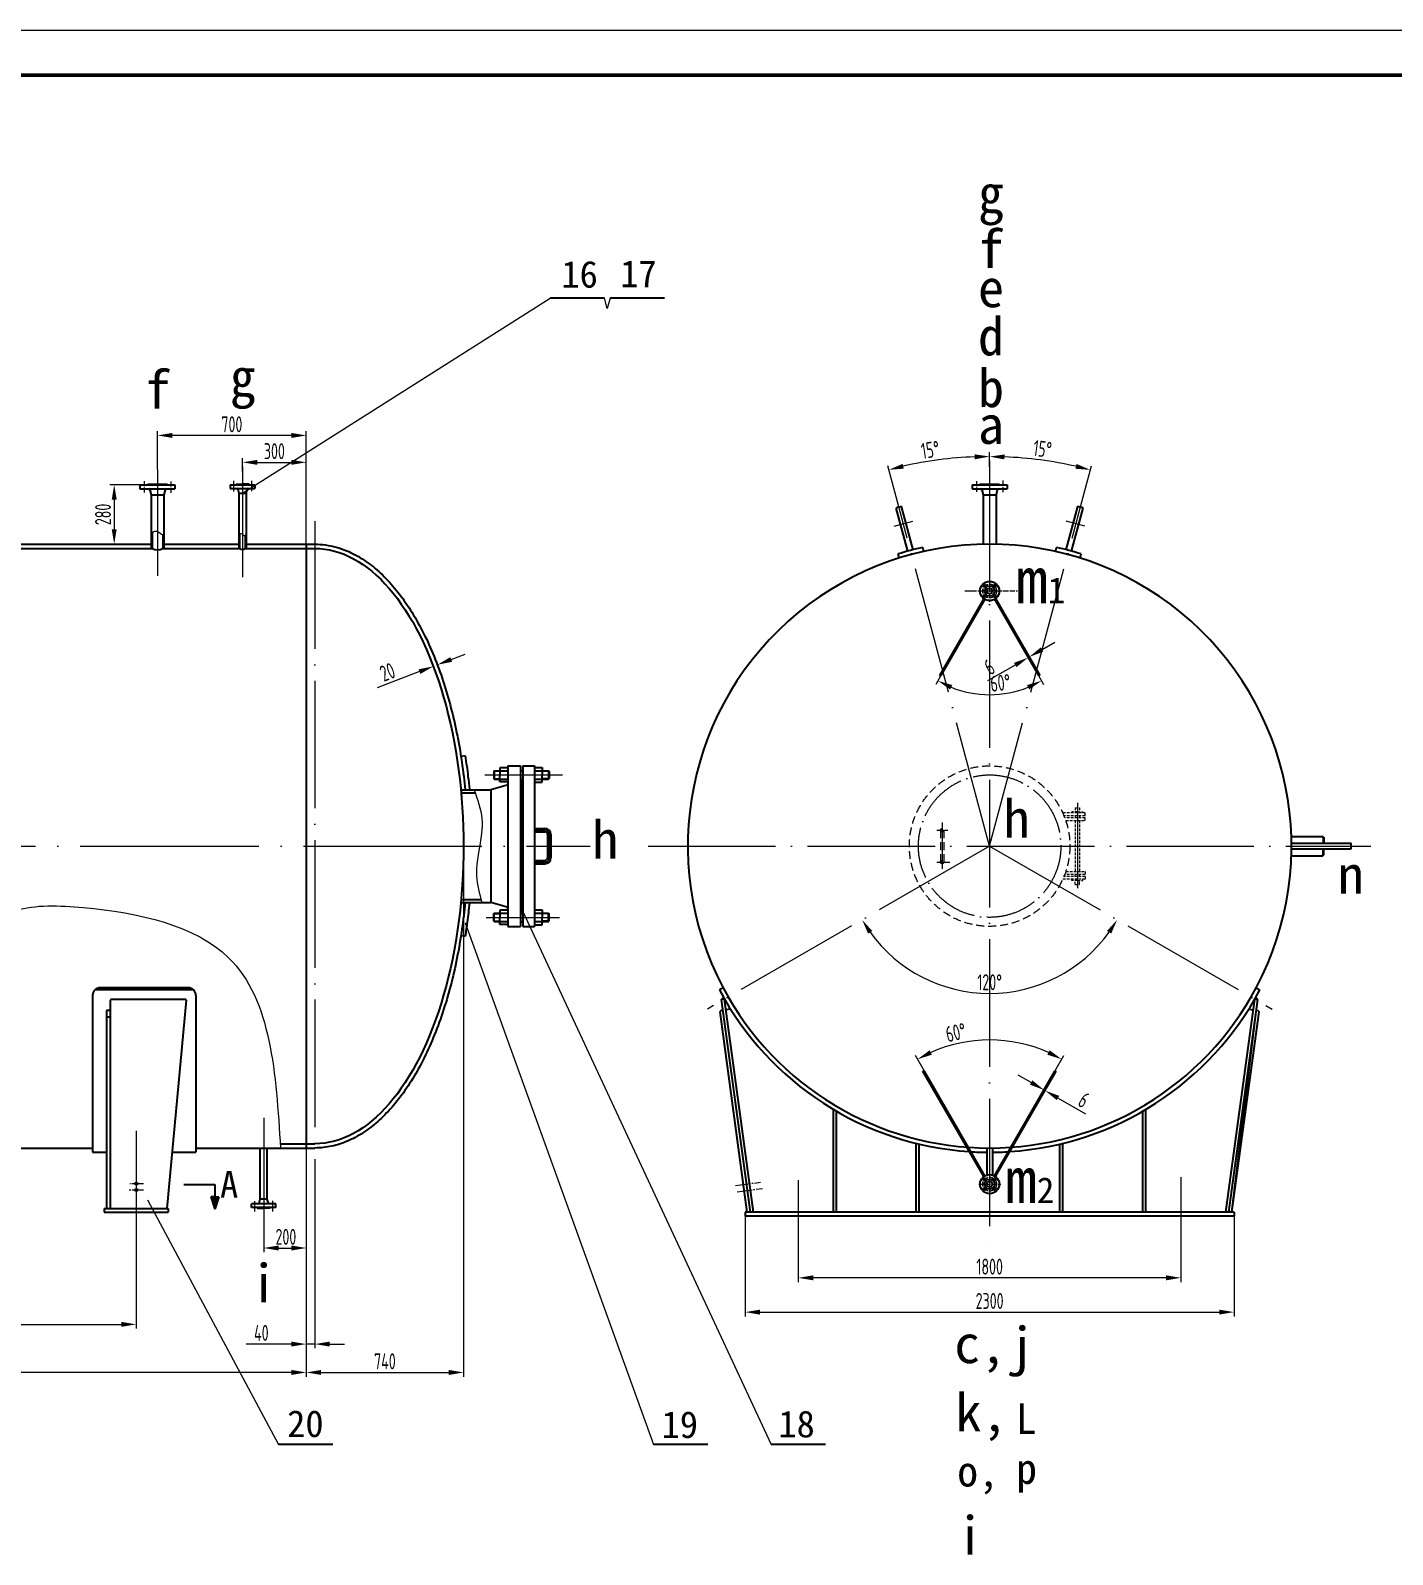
# Model space of a CAD drawing. Header units: inches. Extents: x 5345 to 24396, y -4627 to 8845.
# Drawn here: x 14173 to 20580, y 1677 to 8845 of the extents above; entities that cross this region are included whole.
import ezdxf

# ---------------------------------------------------------------- set-up
doc = ezdxf.new("R2010")
doc.units = ezdxf.units.IN
doc.header["$MEASUREMENT"] = 0
doc.linetypes.add('ACAD_ISO04W100', pattern=[30, 24, -3, 0, -3])
doc.linetypes.add('DASHED2', pattern=[0.375, 0.25, -0.125])
for name, color, linetype, lineweight in [('GSHTK', 7, 'Continuous', 50), ('中心线', 1, 'ACAD_ISO04W100', 13), ('剖面线', 4, 'Continuous', 13), ('图层1', 1, 'ACAD_ISO04W100', 13), ('标注、引线', 3, 'Continuous', 15), ('虚线', 2, 'DASHED2', 13)]:
    doc.layers.add(name, color=color, linetype=linetype, lineweight=lineweight)
doc.styles.get("Standard").update_dxf_attribs({"font": 'isocp.shx', "width": 0.707, "bigfont": 'hztxt.shx'})
doc.styles.add('STYLE1', font='', dxfattribs={"height": 40})
doc.styles.get('STYLE1').set_extended_font_data('SimSun')
doc.dimstyles.get("Standard").update_dxf_attribs({"dimtxt": 75, "dimasz": 70, "dimexe": 20, "dimexo": 0.0625, "dimgap": 15, "dimtad": 1, "dimdec": 4, "dimdsep": 46, "dimtxsty": 'Standard', "dimcen": 0.09, "dimclrd": 1, "dimclre": 1, "dimclrt": 2, "dimadec": 0, "dimazin": 0, "dimtfac": 1, "dimtdec": 4, "dimtofl": 0, "dimtmove": 0, "dimatfit": 3, "dimfxl": 1, "dimtolj": 1, "dimtzin": 0, "dimlwd": 15, "dimlwe": 15, "dimarcsym": 0})

# ---------------------------------------------------------------- blocks, each defined once
blk = doc.blocks.new('*D12')
at = {"color": 1, "lineweight": 15}
for p, q in [((15170.5, 6770.4), (15170.5, 6833.9)), ((15240.5, 6813.9), (15400.5, 6813.9)), ((15470.5, 6408.8), (15470.5, 6833.9))]:
    blk.add_line(p, q, dxfattribs=at)
at = {"color": 1}
for points in [[(15240.5, 6825.6), (15240.5, 6802.2), (15170.5, 6813.9)], [(15400.5, 6825.6), (15400.5, 6802.2), (15470.5, 6813.9)]]:
    blk.add_solid(points, dxfattribs=at)
at = {"layer": 'Defpoints', "color": 0}
for p in [(15470.5, 6813.9), (15170.5, 6770.4), (15470.5, 6408.8)]:
    blk.add_point(p, dxfattribs=at)
at = {"color": 2, "insert": (15320.5, 6866.4), "char_height": 75, "attachment_point": 5}
blk.add_mtext('\\A1;300', dxfattribs=at)
blk = doc.blocks.new('*D13')
at = {"color": 1, "lineweight": 15}
for p, q in [((14770.5, 6779.5), (14770.5, 6960.5)), ((15470.5, 6742.8), (15470.5, 6960.5)), ((15400.5, 6940.5), (14840.5, 6940.5))]:
    blk.add_line(p, q, dxfattribs=at)
at = {"color": 1}
for points in [[(14840.5, 6952.2), (14840.5, 6928.8), (14770.5, 6940.5)], [(15400.5, 6952.2), (15400.5, 6928.8), (15470.5, 6940.5)]]:
    blk.add_solid(points, dxfattribs=at)
at = {"layer": 'Defpoints', "color": 0}
for p in [(14770.5, 6940.5), (14770.5, 6779.5), (15470.5, 6742.7)]:
    blk.add_point(p, dxfattribs=at)
at = {"color": 2, "insert": (15120.5, 6993), "char_height": 75, "attachment_point": 5}
blk.add_mtext('\\A1;700', dxfattribs=at)
blk = doc.blocks.new('*D16')
at = {"color": 1, "lineweight": 15}
for p, q in [((14670.5, 3183.8), (14670.5, 2739.4)), ((8770.5, 3060.1), (8770.5, 2739.4)), ((8840.5, 2759.4), (14600.5, 2759.4))]:
    blk.add_line(p, q, dxfattribs=at)
at = {"color": 1}
for points in [[(8840.5, 2771), (8840.5, 2747.7), (8770.5, 2759.4)], [(14600.5, 2771), (14600.5, 2747.7), (14670.5, 2759.4)]]:
    blk.add_solid(points, dxfattribs=at)
at = {"layer": 'Defpoints', "color": 0}
for p in [(14670.5, 3183.8), (8770.5, 3060.1), (14670.5, 2759.4)]:
    blk.add_point(p, dxfattribs=at)
at = {"color": 2, "insert": (11720.5, 2811.9), "char_height": 75, "attachment_point": 5}
blk.add_mtext('\\A1;5900', dxfattribs=at)
blk = doc.blocks.new('*D22')
at = {"color": 1, "lineweight": 15}
for p, q in [((16152.4, 5886.7), (16217.7, 5911.8)), ((16003, 5829.4), (15804.6, 5753.3)), ((16065.8, 5861.1), (16075.5, 5835.8)), ((16084.5, 5868.2), (16094.2, 5843))]:
    blk.add_line(p, q, dxfattribs=at)
at = {"color": 1}
for points in [[(16148.2, 5897.6), (16156.5, 5875.8), (16087, 5861.7)], [(15998.8, 5840.3), (16007.2, 5818.5), (16068.3, 5854.5)]]:
    blk.add_solid(points, dxfattribs=at)
at = {"layer": 'Defpoints', "color": 0}
for p in [(16065.8, 5861.1), (16068.3, 5854.5), (16084.5, 5868.3)]:
    blk.add_point(p, dxfattribs=at)
at = {"color": 2, "insert": (15852.3, 5827.8), "char_height": 75, "attachment_point": 5, "rotation": 20.99286}
blk.add_mtext('\\A1;20', dxfattribs=at)
blk = doc.blocks.new('*D37')
at = {"color": 1, "lineweight": 15}
for p, q in [((17535.1, 3268.7), (17535.1, 2796.9)), ((19835.1, 3268.7), (19835.1, 2796.9)), ((17605.1, 2816.9), (19765.1, 2816.9))]:
    blk.add_line(p, q, dxfattribs=at)
at = {"color": 1}
for points in [[(17605.1, 2828.6), (17605.1, 2805.3), (17535.1, 2816.9)], [(19765.1, 2828.6), (19765.1, 2805.3), (19835.1, 2816.9)]]:
    blk.add_solid(points, dxfattribs=at)
at = {"layer": 'Defpoints', "color": 0}
for p in [(17535.1, 3268.8), (19835.1, 3268.8), (19835.1, 2816.9)]:
    blk.add_point(p, dxfattribs=at)
at = {"color": 2, "insert": (18685.1, 2869.4), "char_height": 75, "attachment_point": 5}
blk.add_mtext('\\A1;2300', dxfattribs=at)
blk = doc.blocks.new('*D38')
at = {"color": 1, "lineweight": 15}
for p, q in [((17785.1, 3096.3), (17785.1, 2958.3)), ((19585.1, 3109.9), (19585.1, 2958.3)), ((19515.1, 2978.3), (17855.1, 2978.3))]:
    blk.add_line(p, q, dxfattribs=at)
at = {"color": 1}
for points in [[(17855.1, 2989.9), (17855.1, 2966.6), (17785.1, 2978.3)], [(19515.1, 2989.9), (19515.1, 2966.6), (19585.1, 2978.3)]]:
    blk.add_solid(points, dxfattribs=at)
at = {"layer": 'Defpoints', "color": 0}
for p in [(17785.1, 3096.3), (19585.1, 3110), (17785.1, 2978.3)]:
    blk.add_point(p, dxfattribs=at)
at = {"color": 2, "insert": (18685.1, 3030.8), "char_height": 75, "attachment_point": 5}
blk.add_mtext('\\A1;1800', dxfattribs=at)
blk = doc.blocks.new('*D41')
at = {"color": 1, "lineweight": 15}
for p, q in [((15470.5, 3730.4), (15470.5, 3098.5)), ((15270.5, 3197.6), (15270.5, 3098.5)), ((15340.5, 3118.5), (15400.5, 3118.5))]:
    blk.add_line(p, q, dxfattribs=at)
at = {"color": 1}
for points in [[(15340.5, 3130.1), (15340.5, 3106.8), (15270.5, 3118.5)], [(15400.5, 3130.1), (15400.5, 3106.8), (15470.5, 3118.5)]]:
    blk.add_solid(points, dxfattribs=at)
at = {"layer": 'Defpoints', "color": 0}
for p in [(15470.5, 3730.5), (15270.5, 3197.7), (15470.5, 3118.5)]:
    blk.add_point(p, dxfattribs=at)
at = {"color": 2, "insert": (15374.6, 3171), "char_height": 75, "attachment_point": 5}
blk.add_mtext('\\A1;200', dxfattribs=at)
blk = doc.blocks.new('*D42')
at = {"color": 1, "lineweight": 15}
for p, q in [((7970.5, 4031.2), (7970.5, 2513.2)), ((15470.5, 3909.7), (15470.5, 2513.2)), ((15400.5, 2533.2), (8040.5, 2533.2))]:
    blk.add_line(p, q, dxfattribs=at)
at = {"color": 1}
for points in [[(8040.5, 2544.8), (8040.5, 2521.5), (7970.5, 2533.2)], [(15400.5, 2544.8), (15400.5, 2521.5), (15470.5, 2533.2)]]:
    blk.add_solid(points, dxfattribs=at)
at = {"layer": 'Defpoints', "color": 0}
for p in [(7970.5, 4031.2), (15470.5, 3909.7), (7970.5, 2533.2)]:
    blk.add_point(p, dxfattribs=at)
at = {"color": 2, "insert": (11720.5, 2585.7), "char_height": 75, "attachment_point": 5}
blk.add_mtext('\\A1;7500', dxfattribs=at)
blk = doc.blocks.new('*D43')
at = {"color": 1, "lineweight": 15}
for p, q in [((15470.5, 3485.1), (15470.5, 2646.6)), ((15510.5, 3495.8), (15510.5, 2646.6)), ((15400.5, 2666.6), (15188, 2666.6)), ((15510.5, 2666.6), (15470.5, 2666.6)), ((15580.5, 2666.6), (15650.5, 2666.6))]:
    blk.add_line(p, q, dxfattribs=at)
at = {"color": 1}
for points in [[(15400.5, 2678.2), (15400.5, 2654.9), (15470.5, 2666.6)], [(15580.5, 2678.2), (15580.5, 2654.9), (15510.5, 2666.6)]]:
    blk.add_solid(points, dxfattribs=at)
at = {"layer": 'Defpoints', "color": 0}
for p in [(15470.5, 3485.2), (15510.5, 3495.9), (15470.5, 2666.6)]:
    blk.add_point(p, dxfattribs=at)
at = {"color": 2, "insert": (15259.2, 2719.1), "char_height": 75, "attachment_point": 5}
blk.add_mtext('\\A1;40', dxfattribs=at)
blk = doc.blocks.new('*D44')
at = {"color": 1, "lineweight": 15}
for p, q in [((16210.5, 5008.7), (16210.5, 2513.2)), ((15470.5, 4303.2), (15470.5, 2513.2)), ((15540.5, 2533.2), (16140.5, 2533.2))]:
    blk.add_line(p, q, dxfattribs=at)
at = {"color": 1}
for points in [[(15540.5, 2544.8), (15540.5, 2521.5), (15470.5, 2533.2)], [(16140.5, 2544.8), (16140.5, 2521.5), (16210.5, 2533.2)]]:
    blk.add_solid(points, dxfattribs=at)
at = {"layer": 'Defpoints', "color": 0}
for p in [(16210.5, 5008.8), (15470.5, 4303.3), (16210.5, 2533.2)]:
    blk.add_point(p, dxfattribs=at)
at = {"color": 2, "insert": (15840.5, 2585.7), "char_height": 75, "attachment_point": 5}
blk.add_mtext('\\A1;740', dxfattribs=at)
blk = doc.blocks.new('*D48')
at = {"color": 1, "lineweight": 15}
for p, q in [((14700.8, 6708.8), (14547, 6708.8)), ((14567, 6638.8), (14567, 6498.8)), ((14709.6, 6428.8), (14547, 6428.8))]:
    blk.add_line(p, q, dxfattribs=at)
at = {"color": 1}
for points in [[(14555.3, 6638.8), (14578.7, 6638.8), (14567, 6708.8)], [(14555.3, 6498.8), (14578.7, 6498.8), (14567, 6428.8)]]:
    blk.add_solid(points, dxfattribs=at)
at = {"layer": 'Defpoints', "color": 0}
for p in [(14700.8, 6708.8), (14567, 6428.8), (14709.7, 6428.8)]:
    blk.add_point(p, dxfattribs=at)
at = {"color": 2, "insert": (14514.5, 6568.8), "char_height": 75, "attachment_point": 5, "rotation": 90}
blk.add_mtext('\\A1;280', dxfattribs=at)
blk = doc.blocks.new('*D62')
at = {"color": 1, "lineweight": 15}
for p, q in [((18685.1, 6792.3), (18685.1, 6860.8)), ((19125.2, 6651), (19164.5, 6797.7))]:
    blk.add_line(p, q, dxfattribs=at)
blk.add_arc((18685.1, 5008.8), 1832, 77.18934, 87.81066, dxfattribs=at)
at = {"color": 1}
for points in [[(18754.9, 6827.8), (18755.3, 6851.1), (18685.1, 6840.8)], [(19094.1, 6806.5), (19088.5, 6783.9), (19159.3, 6778.4)]]:
    blk.add_solid(points, dxfattribs=at)
at = {"layer": 'Defpoints', "color": 0}
for p in [(18844.8, 6833.8), (18685.1, 6792.3), (19125.1, 6650.9), (18685.1, 5008.8), (18685.1, 3140.9)]:
    blk.add_point(p, dxfattribs=at)
at = {"color": 2, "insert": (18933.9, 6876.8), "char_height": 75, "attachment_point": 5, "rotation": 352.41554}
blk.add_mtext('\\A1;15°', dxfattribs=at)
blk = doc.blocks.new('*D63')
at = {"color": 1, "lineweight": 15}
for p, q in [((18685.1, 6820.9), (18685.1, 6861.2)), ((18245.1, 6651), (18205.7, 6798.1))]:
    blk.add_line(p, q, dxfattribs=at)
blk.add_arc((18685.1, 5008.8), 1832.5, 92.18883, 102.81117, dxfattribs=at)
at = {"color": 1}
for points in [[(18614.9, 6851.6), (18615.4, 6828.2), (18685.1, 6841.2)], [(18281.6, 6784.3), (18276, 6806.9), (18210.9, 6778.8)]]:
    blk.add_solid(points, dxfattribs=at)
at = {"layer": 'Defpoints', "color": 0}
for p in [(18525.4, 6834.3), (18685.1, 6820.9), (18245.1, 6650.9), (18685.1, 5008.8), (18685.1, 3140.9)]:
    blk.add_point(p, dxfattribs=at)
at = {"color": 2, "insert": (18405.9, 6872.9), "char_height": 75, "attachment_point": 5, "rotation": 8.51876}
blk.add_mtext('\\A1;15°', dxfattribs=at)
blk = doc.blocks.new('*D64')
at = {"color": 1, "lineweight": 15}
for p, q in [((18455.6, 5811.3), (18431.3, 5769.2)), ((18914.6, 5811.3), (18939, 5769.2))]:
    blk.add_line(p, q, dxfattribs=at)
blk.add_arc((18685.1, 6208.8), 487.7, 248.23124, 291.76876, dxfattribs=at)
at = {"color": 1}
for points in [[(18499.2, 5745.4), (18509.4, 5766.4), (18441.3, 5786.5)], [(18860.9, 5766.4), (18871.1, 5745.4), (18929, 5786.5)]]:
    blk.add_solid(points, dxfattribs=at)
at = {"layer": 'Defpoints', "color": 0}
for p in [(18662.6, 6169.9), (18707.6, 6169.9), (18455.7, 5811.4), (18914.6, 5811.4), (18600.4, 5728.6)]:
    blk.add_point(p, dxfattribs=at)
at = {"color": 2, "insert": (18735.4, 5776.6), "char_height": 75, "attachment_point": 5, "rotation": 6.6294}
blk.add_mtext('\\A1;60°', dxfattribs=at)
blk = doc.blocks.new('*D65')
at = {"color": 1, "lineweight": 15}
for p, q in [((18378.4, 3950), (18335.9, 4023.6)), ((18991.8, 3950), (19034.3, 4023.6))]:
    blk.add_line(p, q, dxfattribs=at)
blk.add_arc((18685.1, 3418.8), 678.4, 65.91463, 114.08537, dxfattribs=at)
at = {"color": 1}
for points in [[(18413.6, 4027.7), (18403, 4048.5), (18345.9, 4006.3)], [(18967.3, 4048.5), (18956.7, 4027.7), (19024.3, 4006.3)]]:
    blk.add_solid(points, dxfattribs=at)
at = {"layer": 'Defpoints', "color": 0}
for p in [(18802.9, 4086.9), (18378.5, 3949.9), (18991.8, 3949.9), (18662.6, 3457.7), (18707.6, 3457.7)]:
    blk.add_point(p, dxfattribs=at)
at = {"color": 2, "insert": (18526, 4132.1), "char_height": 75, "attachment_point": 5, "rotation": 12.57553}
blk.add_mtext('\\A1;60°', dxfattribs=at)
blk = doc.blocks.new('*D66')
at = {"color": 1, "lineweight": 15}
for p, q in [((18990, 3946.8), (18930.9, 3844.5)), ((18995.2, 3943.8), (18936.1, 3841.5)), ((18880.3, 3896.9), (18819.7, 3931.9)), ((19006.8, 3823.9), (19136.7, 3748.9))]:
    blk.add_line(p, q, dxfattribs=at)
at = {"color": 1}
for points in [[(18886.2, 3907), (18874.5, 3886.8), (18940.9, 3861.9)], [(19012.6, 3834), (19000.9, 3813.8), (18946.1, 3858.9)]]:
    blk.add_solid(points, dxfattribs=at)
at = {"layer": 'Defpoints', "color": 0}
for p in [(18990, 3946.9), (18995.2, 3943.9), (18946.1, 3858.9)]:
    blk.add_point(p, dxfattribs=at)
at = {"color": 2, "insert": (19128.3, 3814.3), "char_height": 75, "attachment_point": 5, "rotation": 330}
blk.add_mtext('\\A1;6', dxfattribs=at)
blk = doc.blocks.new('*D67')
at = {"color": 1, "lineweight": 15}
for p, q in [((18814.7, 5984.5), (18876, 5878.2)), ((18819.9, 5987.5), (18881.2, 5881.2)), ((18931.8, 5933.5), (18992.5, 5968.5)), ((18805.4, 5860.5), (18675.5, 5785.5))]:
    blk.add_line(p, q, dxfattribs=at)
at = {"color": 1}
for points in [[(18799.6, 5870.6), (18811.2, 5850.4), (18866, 5895.5)], [(18926, 5943.6), (18937.7, 5923.4), (18871.2, 5898.5)]]:
    blk.add_solid(points, dxfattribs=at)
at = {"layer": 'Defpoints', "color": 0}
for p in [(18814.6, 5984.5), (18819.8, 5987.5), (18871.2, 5898.5)]:
    blk.add_point(p, dxfattribs=at)
at = {"color": 2, "insert": (18683.9, 5851), "char_height": 75, "attachment_point": 5, "rotation": 30}
blk.add_mtext('\\A1;6', dxfattribs=at)
blk = doc.blocks.new('*D68')
at = {"color": 1, "lineweight": 15}
blk.add_arc((18685.1, 5008.8), 692.8, 215.79151, 324.20849, dxfattribs=at)
at = {"color": 1}
for points in [[(18113.4, 4597.3), (18133, 4609.9), (18085.1, 4662.4)], [(19237.3, 4609.9), (19256.9, 4597.3), (19285.1, 4662.4)]]:
    blk.add_solid(points, dxfattribs=at)
at = {"layer": 'Defpoints', "color": 0}
for p in [(18685.1, 5008.8), (18685.1, 5008.8), (19556.7, 4505.6), (17569.1, 4364.4), (18448.2, 4357.7)]:
    blk.add_point(p, dxfattribs=at)
at = {"color": 2, "insert": (18685.1, 4368.5), "char_height": 75, "attachment_point": 5}
blk.add_mtext('\\A1;120°', dxfattribs=at)

msp = doc.modelspace()

# ---------------------------------------------------------------- hatches: boundary and pattern name
for points in [[(17433.27605, 4297.11122), (17424.17833, 4286.89274), (17438.05099, 4288.77672, -0.0016676115)], [(19936.97909, 4297.11122), (19946.07681, 4286.89274), (19932.20415, 4288.77672, 0.0016676115)], [(19936.97909, 4297.11122), (19946.07681, 4286.89274), (19932.20415, 4288.77672, 0.0016676115)]]:
    msp.add_hatch(color=256).paths.add_polyline_path(points)
h = msp.add_hatch(color=256)
h.paths.add_polyline_path([(15039.91931, 3359.35505), (15058.94551, 3359.35505), (15039.91931, 3301.39195)])
h.paths.add_polyline_path([(15020.89312, 3359.35505), (15039.91931, 3359.35505), (15039.91931, 3301.39195)])

# ---------------------------------------------------------------- linework, layer by layer
for p, q in [((16873.33912, 7586.85728), (16617.68352, 7586.85728)), ((17155.23702, 7586.85728), (16899.58142, 7586.85728)), ((14687.97109, 6708.77672), (14852.97109, 6708.77672)), ((14687.97109, 6708.77672), (14687.97109, 6688.77672)), ((14687.97109, 6688.77672), (14852.97109, 6688.77672)), ((14725.47109, 6711.77672), (14723.10019, 6708.77672)), ((14725.47109, 6711.77672), (14815.47109, 6711.77672)), ((14734.40363, 6684.96489), (14740.32109, 6660.77672)), ((14806.53856, 6684.96489), (14800.62109, 6660.77672)), ((14815.47109, 6711.77672), (14818.6239, 6708.77672)), ((14852.97109, 6708.77672), (14852.97109, 6688.77672)), ((15112.97109, 6708.77672), (15227.97109, 6708.77672)), ((15112.97109, 6708.77672), (15112.97109, 6690.77672)), ((15112.97109, 6690.77672), (15227.97109, 6690.77672)), ((15138.12561, 6708.77672), (15140.45224, 6711.10335)), ((15140.45224, 6711.10335), (15170.47109, 6711.10335)), ((15148.28824, 6687.85361), (15153.62109, 6668.77672)), ((15153.62109, 6668.77672), (15153.62109, 6408.77672)), ((15153.62109, 6668.77672), (15187.32109, 6668.77672)), ((15200.48995, 6711.10335), (15170.47109, 6711.10335)), ((15192.65395, 6687.85361), (15187.32109, 6668.77672)), ((15187.32109, 6668.77672), (15187.32109, 6408.77672)), ((15202.81658, 6708.77672), (15200.48995, 6711.10335)), ((15227.97109, 6708.77672), (15227.97109, 6690.77672)), ((18602.62757, 6708.77672), (18602.62757, 6688.77672)), ((18602.62757, 6708.77672), (18767.62757, 6708.77672)), ((18602.62757, 6688.77672), (18767.62757, 6688.77672)), ((18640.12757, 6711.77672), (18637.75667, 6708.77672)), ((18640.12757, 6711.77672), (18730.12757, 6711.77672)), ((18649.06011, 6684.96489), (18654.97757, 6660.77672)), ((18721.19504, 6684.96489), (18715.27757, 6660.77672)), ((18730.12757, 6711.77672), (18733.28037, 6708.77672)), ((18767.62757, 6708.77672), (18767.62757, 6688.77672)), ((14740.32109, 6660.77672), (14800.62109, 6660.77672)), ((14740.32109, 6660.77672), (14740.32109, 6408.77672)), ((14800.62109, 6660.77672), (14800.62109, 6408.77672)), ((18299.8863, 6396.28858), (18245.53237, 6599.14021)), ((18325.00037, 6403.01787), (18270.64644, 6605.86951)), ((18654.97757, 6660.77672), (18654.97757, 6428.4566)), ((18654.97757, 6660.77672), (18715.27757, 6660.77672)), ((18715.27757, 6660.77672), (18715.27757, 6428.4566)), ((19045.25477, 6403.01787), (19099.60871, 6605.86951)), ((19070.36884, 6396.28858), (19124.72278, 6599.14021)), ((14745.32109, 6483.01771), (14745.32109, 6408.77672)), ((14795.62109, 6474.12649), (14795.62109, 6408.77672)), ((15157.12109, 6477.5436), (15157.12109, 6408.77672)), ((15183.82109, 6470.72576), (15183.82109, 6408.77672)), ((9680.47109, 6408.77672), (14745.32109, 6408.77672)), ((9683.97109, 6428.77672), (14740.32109, 6428.77672)), ((14795.62109, 6408.77672), (15157.12109, 6408.77672)), ((14800.62109, 6428.77672), (15153.62109, 6428.77672)), ((15183.82109, 6408.77672), (15510.47109, 6408.77672)), ((15187.32109, 6428.77672), (15510.47109, 6428.77672)), ((15470.47109, 6428.77672), (15470.47109, 3588.77672)), ((18259.97721, 6363.63729), (18254.79626, 6382.97283)), ((18375.8883, 6394.69557), (18370.70736, 6414.03112)), ((18994.36684, 6394.69557), (18999.54778, 6414.03112)), ((19110.27794, 6363.63729), (19115.45888, 6382.97283)), ((18657.63232, 6173.19958), (18448.74026, 5811.38793)), ((18662.62757, 6169.85161), (18455.66847, 5811.38793)), ((18707.62757, 6169.85161), (18914.58668, 5811.38793)), ((18712.62283, 6173.19958), (18921.51488, 5811.38793)), ((18448.74026, 5811.38793), (18455.66847, 5811.38793)), ((18914.58668, 5811.38793), (18921.51488, 5811.38793)), ((16217.93324, 5433.77674), (16198.17469, 5430.67946)), ((16418.47097, 5376.8498), (16381.68882, 5376.8498)), ((16381.68882, 5376.8498), (16381.68882, 5343.77672)), ((16418.47097, 5386.27672), (16418.47097, 4631.27672)), ((16418.47097, 5386.27672), (16478.47097, 5386.27672)), ((16478.47097, 5386.27672), (16478.47097, 4631.27672)), ((16488.47097, 5386.27672), (16488.47097, 4631.27672)), ((16488.47097, 5386.27672), (16543.47097, 5386.27672)), ((16543.47097, 5386.27672), (16543.47097, 4631.27672)), ((16543.47097, 5378.67817), (16580.25312, 5378.67817)), ((16580.25312, 5378.67817), (16580.25312, 5343.77672)), ((16354.7405, 5363.27672), (16352.40646, 5360.94268)), ((16352.40646, 5360.94268), (16352.40646, 5326.61076)), ((16354.7405, 5324.27672), (16352.40646, 5326.61076)), ((16354.7405, 5363.27672), (16418.47097, 5363.27672)), ((16354.7405, 5363.27672), (16354.7405, 5324.27672)), ((16354.7405, 5324.27672), (16418.47097, 5324.27672)), ((16381.68882, 5310.70363), (16381.68882, 5343.77672)), ((16418.47097, 5310.70363), (16381.68882, 5310.70363)), ((16478.47097, 5363.27672), (16488.47097, 5363.27672)), ((16478.47097, 5324.27672), (16488.47097, 5324.27672)), ((16478.47097, 5316.27672), (16480.47097, 5316.27672)), ((16478.47097, 5316.27672), (16478.47097, 4701.27672)), ((16480.47097, 5316.27672), (16480.47097, 4701.27672)), ((16480.47097, 5316.27672), (16483.47097, 5316.27672)), ((16483.47097, 5316.27672), (16483.47097, 4701.27672)), ((16483.47097, 5316.27672), (16488.47097, 5316.27672)), ((16543.47097, 5363.27672), (16610.25177, 5363.27672)), ((16543.47097, 5324.27672), (16610.25177, 5324.27672)), ((16543.47097, 5308.87526), (16580.25312, 5308.87526)), ((16580.25312, 5308.87526), (16580.25312, 5343.77672)), ((16610.25177, 5363.27672), (16610.25177, 5324.27672)), ((16610.25177, 5363.27672), (16612.58581, 5360.94268)), ((16610.25177, 5324.27672), (16612.58581, 5326.61076)), ((16612.58581, 5360.94268), (16612.58581, 5326.61076)), ((16197.81653, 5273.77672), (16338.47097, 5273.77672)), ((16199.12903, 5259.77672), (16264.87699, 5259.77672)), ((16415.12997, 5295.40641), (16338.47097, 5273.77672)), ((16338.47097, 5273.77672), (16338.47097, 4743.77672)), ((16543.47097, 5091.77672), (16593.47097, 5091.77672)), ((16543.47097, 5075.77672), (16593.47097, 5075.77672)), ((16605.47097, 5063.77672), (16605.47097, 4953.77672)), ((16621.47097, 5063.77672), (16621.47097, 4953.77672)), ((20104.41419, 5053.78236), (20249.41419, 5053.78236)), ((20105.0634, 5022.27672), (20385.12757, 5022.27672)), ((20254.41419, 5048.78236), (20254.41419, 5022.27672)), ((20254.41419, 5048.78236), (20254.71148, 5048.78236)), ((20254.71148, 5045.76978), (20254.41419, 5045.76978)), ((20254.71148, 5051.08204), (20254.71148, 5022.27672)), ((20254.71148, 5051.08204), (20256.71148, 5051.08204)), ((20256.71148, 5051.08204), (20256.71148, 5022.27672)), ((20256.71148, 5048.76978), (20257.86134, 5048.76978)), ((20257.86134, 5045.76978), (20256.71148, 5045.76978)), ((20257.86134, 5048.76978), (20257.86134, 5045.76978)), ((20385.12757, 4995.27672), (20385.12757, 5022.27672)), ((20104.41419, 4963.77108), (20249.41419, 4963.77108)), ((20105.0634, 4995.27672), (20385.12757, 4995.27672)), ((20254.41419, 4968.77108), (20254.41419, 4995.27672)), ((20254.71148, 4971.78365), (20254.41419, 4971.78365)), ((20254.41419, 4968.77108), (20254.71148, 4968.77108)), ((20254.71148, 4965.7759), (20254.71148, 4995.27672)), ((20256.71148, 4965.7759), (20254.71148, 4965.7759)), ((20256.71148, 4965.7759), (20256.71148, 4995.27672)), ((20257.86134, 4971.78365), (20256.71148, 4971.78365)), ((20256.71148, 4968.78365), (20257.86134, 4968.78365)), ((20257.86134, 4968.78365), (20257.86134, 4971.78365)), ((16543.47097, 4941.77672), (16593.47097, 4941.77672)), ((16543.47097, 4925.77672), (16593.47097, 4925.77672)), ((16197.81653, 4743.77672), (16338.47097, 4743.77672)), ((16199.12903, 4757.77672), (16292.58799, 4757.77672)), ((16415.12997, 4722.14702), (16338.47097, 4743.77672)), ((16354.7405, 4693.27672), (16352.40646, 4690.94268)), ((16352.40646, 4656.61076), (16352.40646, 4690.94268)), ((16354.7405, 4654.27672), (16354.7405, 4693.27672)), ((16354.7405, 4693.27672), (16418.47097, 4693.27672)), ((16418.47097, 4706.8498), (16381.68882, 4706.8498)), ((16381.68882, 4706.8498), (16381.68882, 4673.77672)), ((16381.68882, 4640.70363), (16381.68882, 4673.77672)), ((16478.47097, 4701.27672), (16480.47097, 4701.27672)), ((16478.47097, 4701.27672), (16480.47097, 4701.27672)), ((16478.47097, 4701.27672), (16480.47097, 4701.27672)), ((16478.47097, 4693.27672), (16488.47097, 4693.27672)), ((16480.47097, 4701.27672), (16483.47097, 4701.27672)), ((16480.47097, 4701.27672), (16483.47097, 4701.27672)), ((16483.47097, 4701.27672), (16488.47097, 4701.27672)), ((16483.47097, 4701.27672), (16488.47097, 4701.27672)), ((16543.47097, 4708.67817), (16580.25312, 4708.67817)), ((16543.47097, 4693.27672), (16610.25177, 4693.27672)), ((16580.25312, 4708.67817), (16580.25312, 4673.77672)), ((16580.25312, 4638.87526), (16580.25312, 4673.77672)), ((16610.25177, 4693.27672), (16612.58581, 4690.94268)), ((16610.25177, 4654.27672), (16610.25177, 4693.27672)), ((16612.58581, 4656.61076), (16612.58581, 4690.94268)), ((16354.7405, 4654.27672), (16352.40646, 4656.61076)), ((16354.7405, 4654.27672), (16418.47097, 4654.27672)), ((16418.47097, 4640.70363), (16381.68882, 4640.70363)), ((16418.47097, 4631.27672), (16478.47097, 4631.27672)), ((16418.47097, 4631.27672), (16478.47097, 4631.27672)), ((16478.47097, 4654.27672), (16488.47097, 4654.27672)), ((16488.47097, 4631.27672), (16543.47097, 4631.27672)), ((16488.47097, 4631.27672), (16543.47097, 4631.27672)), ((16543.47097, 4654.27672), (16610.25177, 4654.27672)), ((16543.47097, 4638.87526), (16580.25312, 4638.87526)), ((16610.25177, 4654.27672), (16612.58581, 4656.61076)), ((16217.93313, 4583.77672), (16198.17469, 4586.87397)), ((14465.47109, 4306.51826), (14465.47109, 3568.77672)), ((14940.37728, 4332.51215), (14476.56491, 4332.51215)), ((14915.47109, 4342.51826), (14501.47109, 4342.51826)), ((14951.47109, 4306.51826), (14951.47109, 3568.77672)), ((17431.13408, 4342.51826), (17413.80298, 4332.51215)), ((19939.12106, 4342.51826), (19956.45217, 4332.51215)), ((14530.47109, 4236.23422), (14530.47109, 3304.77672)), ((14548.47109, 4236.23422), (14530.47109, 4236.23422)), ((14548.47109, 4283.89274), (14548.47109, 3304.77672)), ((14903.47109, 4286.89274), (14551.47109, 4286.89274)), ((14816.47109, 3304.77672), (14906.47109, 4283.89274)), ((17422.70893, 4236.23422), (17416.94111, 4228.71763)), ((17430.90682, 4237.34753), (17422.70893, 4236.23422)), ((17424.17833, 4286.89274), (17433.27605, 4297.11122)), ((17438.05099, 4288.77672), (17424.17833, 4286.89274)), ((17560.12757, 3286.77672), (17424.17833, 4286.89274)), ((17574.12757, 3286.77672), (17438.05099, 4288.77672)), ((17466.16806, 4242.13619), (17444.77948, 4239.23151)), ((19796.12757, 3286.77672), (19932.20415, 4288.77672)), ((19810.12757, 3286.77672), (19946.07681, 4286.89274)), ((19904.08709, 4242.13619), (19925.47567, 4239.23151)), ((19904.08709, 4242.13619), (19925.47567, 4239.23151)), ((19932.20415, 4288.77672), (19946.07681, 4286.89274)), ((19932.20415, 4288.77672), (19946.07681, 4286.89274)), ((19932.20415, 4288.77672), (19946.07681, 4286.89274)), ((19946.07681, 4286.89274), (19936.97909, 4297.11122)), ((19946.07681, 4286.89274), (19936.97909, 4297.11122)), ((19946.07681, 4286.89274), (19936.97909, 4297.11122)), ((19939.34833, 4237.34753), (19947.54622, 4236.23422)), ((19939.34833, 4237.34753), (19947.54622, 4236.23422)), ((19947.54622, 4236.23422), (19953.31403, 4228.71763)), ((19947.54622, 4236.23422), (19953.31403, 4228.71763)), ((14530.47109, 4206.28665), (14548.47109, 4206.28665)), ((17545.12757, 3286.77672), (17416.94111, 4228.71763)), ((19825.12757, 3286.77672), (19953.31403, 4228.71763)), ((19825.12757, 3286.77672), (19936.93031, 4219.06247)), ((14465.47109, 4037.00673), (14465.47109, 3568.77672)), ((18657.63232, 3454.3999), (18371.54738, 3949.91354)), ((18378.47558, 3949.91354), (18371.54738, 3949.91354)), ((18662.62757, 3457.74786), (18378.47558, 3949.91354)), ((18707.62757, 3457.74786), (18991.77956, 3949.91354)), ((18712.62283, 3454.3999), (18998.70776, 3949.91354)), ((18991.77956, 3949.91354), (18998.70776, 3949.91354)), ((17950.12757, 3286.77672), (17950.12757, 3773.79729)), ((17964.12757, 3286.77672), (17964.12757, 3765.43743)), ((19406.12757, 3286.77672), (19406.12757, 3765.43743)), ((19420.12757, 3286.77672), (19420.12757, 3773.79729)), ((12587.32109, 3588.77672), (14465.47109, 3588.77672)), ((14951.47109, 3588.77672), (15270.47109, 3588.77672)), ((15253.62109, 3348.77672), (15253.62109, 3588.77672)), ((15270.47109, 3588.77672), (15510.47109, 3588.77672)), ((15287.32109, 3348.77672), (15287.32109, 3588.77672)), ((15347.97468, 3608.77672), (15510.47109, 3608.77672)), ((18340.12757, 3286.77672), (18340.12757, 3611.32436)), ((18354.12757, 3286.77672), (18354.12757, 3607.8933)), ((18671.62757, 3588.84089), (18671.62757, 3461.70398)), ((18698.62757, 3588.84089), (18698.62757, 3461.70398)), ((19016.12757, 3286.77672), (19016.12757, 3607.8933)), ((19030.12757, 3286.77672), (19030.12757, 3611.32436)), ((14465.47109, 3568.77672), (14530.47109, 3568.77672)), ((14840.73788, 3568.77672), (14951.47109, 3568.77672)), ((14894.15231, 3417.31815), (15039.91931, 3417.31815)), ((15039.91931, 3417.31815), (15039.91931, 3301.39195)), ((14520.47109, 3304.77672), (14520.47109, 3286.77672)), ((14520.47109, 3304.77672), (14820.47109, 3304.77672)), ((14820.47109, 3304.77672), (14820.47109, 3286.77672)), ((15039.91931, 3359.35505), (15020.89312, 3359.35505)), ((15020.89312, 3359.35505), (15039.91931, 3301.39195)), ((15058.94551, 3359.35505), (15039.91931, 3301.39195)), ((15039.91931, 3359.35505), (15058.94551, 3359.35505)), ((15212.97109, 3308.77672), (15212.97109, 3326.77672)), ((15327.97109, 3326.77672), (15212.97109, 3326.77672)), ((15327.97109, 3308.77672), (15212.97109, 3308.77672)), ((15238.12561, 3308.77672), (15240.45224, 3306.45009)), ((15240.45224, 3306.45009), (15270.47109, 3306.45009)), ((15248.28824, 3329.69982), (15253.62109, 3348.77672)), ((15287.32109, 3348.77672), (15253.62109, 3348.77672)), ((15300.48995, 3306.45009), (15270.47109, 3306.45009)), ((15292.65395, 3329.69982), (15287.32109, 3348.77672)), ((15302.81658, 3308.77672), (15300.48995, 3306.45009)), ((15327.97109, 3308.77672), (15327.97109, 3326.77672)), ((14520.47109, 3286.77672), (14820.47109, 3286.77672)), ((17535.12757, 3286.77672), (17535.12757, 3268.77672)), ((19835.12757, 3286.77672), (17535.12757, 3286.77672)), ((19835.12757, 3268.77672), (17535.12757, 3268.77672)), ((19835.12757, 3286.77672), (19835.12757, 3268.77672)), ((15595.728, 2194.30086), (15340.0724, 2194.30086)), ((17359.56118, 2194.30086), (17103.90558, 2194.30086)), ((17912.85644, 2194.30086), (17657.20084, 2194.30086))]:
    msp.add_line(p, q)
for centre, radius in [((18685.12757, 6208.82276), 45), ((18662.1466, 6231.80373), 5.5), ((18708.10854, 6231.80373), 5.5), ((18662.1466, 6185.84179), 5.5), ((18685.12757, 6208.82276), 24), ((18685.12757, 6208.82276), 13.5), ((18708.10854, 6185.84179), 5.5), ((18685.12757, 3418.77672), 45), ((18662.1466, 3441.75769), 5.5), ((18685.12757, 3418.77672), 24), ((18708.10854, 3441.75769), 5.5), ((14670.47109, 3420.80537), 5.5), ((14670.47109, 3391.07824), 5.5), ((18662.1466, 3395.79575), 5.5), ((18685.12757, 3418.77672), 13.5), ((18708.10854, 3395.79575), 5.5)]:
    msp.add_circle(centre, radius)
for centre, radius, start, end in [((14729.54686, 6683.77672), 5, 13.74699504, 90), ((14811.39533, 6683.77672), 5, 90, 166.25300496), ((15144.43592, 6686.77672), 4, 15.618093445, 90), ((15196.50626, 6686.77672), 4, 90, 164.381906555), ((18644.20333, 6683.77672), 5, 13.74699504, 90), ((18726.05181, 6683.77672), 5, 90, 166.25300496), ((18685.12757, 5008.77672), 1650, 104.525570927, 105.474429073), ((18685.12757, 5008.77672), 1650, 74.525570927, 75.474429073), ((14770.47109, 6451.43507), 49.52027, 239.477756187, 300.522243813), ((15170.47109, 6428.28213), 23.63649, 235.611269692, 304.388730308), ((18685.12757, 5008.77672), 1420, 332.017874143, 207.982125857), ((18685.12757, 5008.77672), 1440, 102.611984537, 107.388015463), ((18685.12757, 5008.77672), 1440, 72.611984537, 77.388015463), ((16413.47097, 5300.12316), 5, 289.378010944, 0), ((16593.47097, 5063.77672), 28, 0, 90), ((16593.47097, 5063.77672), 12, 0, 90), ((20249.41419, 5048.78236), 5, 0, 90), ((16593.47097, 4953.77672), 12, 270, 360), ((16593.47097, 4953.77672), 28, 270, 360), ((20249.41419, 4968.77108), 5, 270, 0), ((16413.47097, 4717.43027), 5, 0, 70.621989056), ((14501.47109, 4306.51826), 36, 90, 180), ((14915.47109, 4306.51826), 36, 0, 90), ((18685.12757, 5008.77672), 1440, 208.010163239, 266.203145098), ((18685.12757, 5008.77672), 1420, 207.982125857, 332.017874143), ((18685.12757, 5008.77672), 1440, 273.796854902, 331.989836761), ((14551.47109, 4283.89274), 3, 90, 180), ((14903.47109, 4283.89274), 3, 360, 90), ((18685.12757, 5008.77672), 1440, 266.489943934, 269.462844198), ((18685.12757, 5008.77672), 1440, 270.537155802, 273.510056066), ((15244.43592, 3330.77672), 4, 270, 344.381906555), ((15296.50626, 3330.77672), 4, 195.618093445, 270)]:
    msp.add_arc(centre, radius, start, end)
at = {"extrusion": (0, 0, -1)}
msp.add_ellipse((15510.47109, 5008.77672), major_axis=(0, 1400), ratio=0.5, start_param=0, end_param=3.1415926536, dxfattribs=at)
for points, knots in [([(15510.47109, 6428.77672), (15527.35171, 6428.77672), (15544.23215, 6427.62041), (15577.8767, 6423.00828), (15594.64055, 6419.55265), (15627.94451, 6410.37867), (15644.48454, 6404.66059), (15685.48767, 6387.58371), (15709.75024, 6374.8341), (15757.30195, 6344.5626), (15780.59209, 6327.04115), (15825.99202, 6287.46688), (15848.10242, 6265.41389), (15890.95706, 6217.0349), (15911.70149, 6190.70865), (15951.64726, 6134.06694), (15970.84858, 6103.75134), (16007.53819, 6039.44662), (16025.02638, 6005.45747), (16058.12924, 5934.15572), (16073.74379, 5896.84317), (16102.95184, 5819.27839), (16116.54522, 5779.02626), (16141.57965, 5695.99716), (16153.02062, 5653.22033), (16173.63798, 5565.58384), (16182.81432, 5520.72436), (16198.81143, 5429.38727), (16205.63215, 5382.90985), (16213.69631, 5315.27048), (16215.91936, 5294.56762), (16217.90834, 5273.77672)], [0, 0, 0, 0, 0.0684349139, 0.0684349139, 0.1368698278, 0.1368698278, 0.2053047417, 0.2053047417, 0.3081608269, 0.3081608269, 0.4110169121, 0.4110169121, 0.5138729972, 0.5138729972, 0.6167290824, 0.6167290824, 0.7195851676, 0.7195851676, 0.8224412528, 0.8224412528, 0.9252973379, 0.9252973379, 1.0281534231, 1.0281534231, 1.1310095083, 1.1310095083, 1.2338655935, 1.2338655935, 1.3367216787, 1.3367216787, 1.381746938, 1.381746938, 1.381746938, 1.381746938]), ([(16217.93324, 5433.77674), (16222.95531, 5401.73778), (16227.40838, 5369.35545), (16233.68377, 5316.46092), (16235.86287, 5296.11262), (16237.81744, 5275.68134)], [1.26699784702, 1.26699784702, 1.26699784702, 1.26699784702, 1.33782455322, 1.33782455322, 1.381746938, 1.381746938, 1.381746938, 1.381746938]), ([(16217.9085, 4743.77672), (16213.8815, 4701.68433), (16208.89436, 4659.95313), (16196.27719, 4572.26605), (16188.39014, 4526.45555), (16170.29845, 4436.66323), (16160.09386, 4392.68159), (16137.4678, 4307.00214), (16125.0464, 4265.3045), (16098.10776, 4184.62347), (16083.5906, 4145.64022), (16052.59934, 4070.78938), (16036.12536, 4034.92188), (16001.37423, 3966.67156), (15983.0972, 3934.28877), (15944.90521, 3873.34263), (15924.99033, 3844.77921), (15883.6961, 3791.7729), (15862.3167, 3767.32982), (15818.2743, 3722.83569), (15795.61092, 3702.78438), (15749.1944, 3667.32298), (15725.44042, 3651.91291), (15677.06729, 3625.96594), (15652.44721, 3615.42996), (15602.62599, 3599.43419), (15577.42507, 3593.97623), (15538.25434, 3589.55956), (15524.36275, 3588.77672), (15510.47109, 3588.77672)], [1.7598456728, 1.7598456728, 1.7598456728, 1.7598456728, 1.8510021045, 1.8510021045, 1.9538581897, 1.9538581897, 2.0567142749, 2.0567142749, 2.1595703601, 2.1595703601, 2.2624264453, 2.2624264453, 2.3652825304, 2.3652825304, 2.4681386156, 2.4681386156, 2.5709947008, 2.5709947008, 2.673850786, 2.673850786, 2.7767068711, 2.7767068711, 2.8795629563, 2.8795629563, 2.9824190415, 2.9824190415, 3.0852751267, 3.0852751267, 3.1415926536, 3.1415926536, 3.1415926536, 3.1415926536]), ([(16237.81759, 4741.872), (16234.91966, 4711.58122), (16231.52789, 4681.47333), (16224.69241, 4628.84755), (16221.45247, 4606.22785), (16217.93313, 4583.77672)], [1.75984567276, 1.75984567276, 1.75984567276, 1.75984567276, 1.82496339569, 1.82496339569, 1.87459508644, 1.87459508644, 1.87459508644, 1.87459508644])]:
    msp.add_open_spline(points, degree=3, knots=knots)
at = {"layer": 'GSHTK'}
msp.add_line((24186.41318, 8635.22346), (5870.21318, 8635.22346), dxfattribs=at)
at = {"layer": '中心线', "ltscale": 25}
for p, q in [((18685.12757, 6820.87495), (18685.12757, 3140.85655)), ((18685.12757, 5008.77672), (18245.11334, 6650.9322)), ((18685.12757, 5008.77672), (19125.14181, 6650.9322)), ((15510.47109, 6537.01511), (15510.47109, 3334.63215)), ((18236.79601, 6513.97452), (18324.43371, 6537.45697)), ((19133.45913, 6513.97452), (19045.82144, 6537.45697)), ((19097.86254, 5212.85004), (19097.86254, 4811.78077)), ((17078.15376, 5008.77672), (20478.12234, 5008.77672)), ((18685.12757, 5008.77672), (17357.20654, 4242.10115)), ((18685.12757, 5008.77672), (20014.7579, 4241.11429)), ((19585.12757, 3451.84378), (19585.12757, 3109.99267)), ((17785.12757, 3438.16976), (17785.12757, 3096.31864))]:
    msp.add_line(p, q, dxfattribs=at)
at = {"layer": '中心线', "ltscale": 35}
for p, q in [((14770.47109, 6779.47154), (14770.47109, 6279.50205)), ((15170.47109, 6793.75581), (15170.47109, 6273.46288)), ((15127.97109, 6727.01054), (15127.97109, 6677.11789)), ((15212.97109, 6727.01054), (15212.97109, 6678.04186)), ((16309.81775, 5343.77672), (16675.80562, 5343.77672)), ((18461.74934, 5119.68253), (18461.74934, 4901.40946)), ((16543.47097, 5083.77672), (16593.47097, 5083.77672)), ((16613.47097, 5063.77672), (16613.47097, 4953.77672)), ((18437.04094, 5083.77672), (18489.16625, 5083.77672)), ((7056.13297, 5008.77672), (16806.12286, 5008.77672)), ((16543.47097, 4933.77672), (16593.47097, 4933.77672)), ((18437.04094, 4933.77672), (18498.23147, 4933.77672)), ((16317.27889, 4673.77672), (16662.28585, 4673.77672)), ((15270.47109, 3730.50092), (15270.47109, 3197.69219)), ((14670.47109, 3670.1855), (14670.47109, 3183.83887)), ((15227.97109, 3290.5429), (15227.97109, 3339.51157)), ((15312.97109, 3290.5429), (15312.97109, 3340.43554))]:
    msp.add_line(p, q, dxfattribs=at)
at = {"layer": '中心线'}
for p, q in [((18568.80446, 6208.77672), (18816.57386, 6208.77672)), ((14705.00816, 3391.07824), (14636.97694, 3391.07824)), ((14704.0633, 3420.80537), (14639.81151, 3420.80537))]:
    msp.add_line(p, q, dxfattribs=at)
at = {"layer": '中心线', "ltscale": 3}
for p, q in [((17489.51534, 3411.76773), (17607.62534, 3427.84103)), ((17497.03633, 3382.51472), (17616.02716, 3398.70789))]:
    msp.add_line(p, q, dxfattribs=at)
at = {"layer": '中心线', "ltscale": 10}
msp.add_circle((18685.12757, 5008.77672), 335, dxfattribs=at)
at = {"layer": '中心线', "ltscale": 35}
for centre, start, end in [((16593.47097, 5063.77672), 0, 90), ((16593.47097, 4953.77672), 270, 360)]:
    msp.add_arc(centre, 20, start, end, dxfattribs=at)
at = {"layer": '剖面线'}
for p, q in [((16352.40646, 5360.94268), (16381.68882, 5360.94268)), ((16352.40646, 5326.61076), (16381.68882, 5326.61076)), ((16612.58581, 5360.94268), (16580.25312, 5360.94268)), ((16612.58581, 5326.61076), (16580.25312, 5326.61076)), ((16352.40646, 4690.94268), (16381.68882, 4690.94268)), ((16612.58581, 4690.94268), (16580.25312, 4690.94268)), ((16352.40646, 4656.61076), (16381.68882, 4656.61076)), ((16612.58581, 4656.61076), (16580.25312, 4656.61076))]:
    msp.add_line(p, q, dxfattribs=at)
for points in [[(14740.32109, 6477.12383), (14753.42916, 6489.11318), (14770.47109, 6489.11318), (14795.62109, 6474.12649), (14800.62109, 6474.12649)], [(15153.62109, 6474.68422), (15162.70742, 6479.93022), (15168.54173, 6478.36692), (15177.579, 6469.32965), (15187.32109, 6472.72081)], [(16259.84899, 5273.77672), (16296.38584, 5137.41935), (16271.61996, 4869.53325), (16296.38584, 4743.77672)], [(13782.19395, 3588.77672), (14105.65453, 4706.86831), (14422.18511, 4720.08477), (15105.20214, 4483.92884), (15349.20345, 3588.77672)]]:
    msp.add_spline(points, degree=3, dxfattribs=at)
at = {"layer": '图层1'}
for p, q in [((14707.97109, 6725.56497), (14707.97109, 6667.12371)), ((14832.97109, 6723.96406), (14832.97109, 6668.49884)), ((18622.62757, 6725.2886), (18622.62757, 6675.61976)), ((18747.62757, 6727.85767), (18747.62757, 6672.62247)), ((18669.25836, 6224.69197), (18649.77223, 6244.1781)), ((18685.12757, 6259.22193), (18685.12757, 6158.3315)), ((18700.99679, 6224.69197), (18720.48291, 6244.1781)), ((18634.58327, 6208.82276), (18737.38014, 6208.82276)), ((18669.25836, 6192.95354), (18649.77223, 6173.46742)), ((18700.99679, 6192.95354), (18720.48291, 6173.46742)), ((18669.25836, 3434.64593), (18649.77223, 3454.13206)), ((18685.12757, 3469.17589), (18685.12757, 3368.28546)), ((18700.99679, 3434.64593), (18720.48291, 3454.13206)), ((18634.58327, 3418.77672), (18737.38014, 3418.77672)), ((18669.25836, 3402.9075), (18649.77223, 3383.42138)), ((18700.99679, 3402.9075), (18720.48291, 3383.42138))]:
    msp.add_line(p, q, dxfattribs=at)
for centre in [(18685.12757, 6208.82276), (18685.12757, 3418.77672)]:
    msp.add_circle(centre, 32.5, dxfattribs=at)
at = {"layer": '标注、引线'}
for p, q in [((24396.41318, 8845.22346), (5345.21318, 8845.22346)), ((15170.47109, 6668.77672), (16617.68352, 7586.85728)), ((16886.46027, 7537.88849), (16873.33912, 7586.85728)), ((16899.58142, 7586.85728), (16886.46027, 7537.88849)), ((16488.47097, 4701.27672), (17657.20084, 2194.30086)), ((16217.8492, 4648.42466), (17103.90558, 2194.30086)), ((14724.13628, 3344.61243), (15340.0724, 2194.30086))]:
    msp.add_line(p, q, dxfattribs=at)
at = {"layer": '虚线', "ltscale": 50}
for p, q in [((19135.19641, 5164.9076), (19028.82715, 5164.9076)), ((19097.86254, 5170.6687), (19072.09771, 5170.6687)), ((19072.09771, 5170.6687), (19072.09771, 5164.9076)), ((19087.86254, 5189.65036), (19087.86254, 5170.6687)), ((19087.86254, 5189.65036), (19107.86254, 5189.65036)), ((19097.86254, 5170.6687), (19123.62737, 5170.6687)), ((19107.86254, 5189.65036), (19107.86254, 5170.6687)), ((19123.62737, 5170.6687), (19123.62737, 5164.9076)), ((19135.19641, 5151.0792), (19135.19641, 5164.9076)), ((19135.19641, 5151.0792), (19034.77919, 5151.0792)), ((19135.19641, 5142.60512), (19038.10945, 5142.60512)), ((19043.04691, 5128.77672), (19135.19641, 5128.77672)), ((19087.86254, 5151.0792), (19087.86254, 5142.60512)), ((19087.86254, 5128.77672), (19087.86254, 4888.77672)), ((19107.86254, 5151.0792), (19107.86254, 5142.60512)), ((19107.86254, 5128.77672), (19107.86254, 4888.77672)), ((19135.19641, 5128.77672), (19135.19641, 5142.60512)), ((19135.19641, 4874.94832), (19038.10945, 4874.94832)), ((19043.04691, 4888.77672), (19135.19641, 4888.77672)), ((19043.04691, 4888.77672), (19135.19641, 4888.77672)), ((19087.86254, 4866.47424), (19087.86254, 4874.94832)), ((19107.86254, 4866.47424), (19107.86254, 4874.94832)), ((19135.19641, 4888.77672), (19135.19641, 4874.94832)), ((19135.19641, 4852.64584), (19028.82715, 4852.64584)), ((19135.19641, 4866.47424), (19034.77919, 4866.47424)), ((19072.09771, 4846.88473), (19072.09771, 4852.64584)), ((19097.86254, 4846.88473), (19072.09771, 4846.88473)), ((19087.86254, 4827.90308), (19087.86254, 4846.88473)), ((19087.86254, 4827.90308), (19107.86254, 4827.90308)), ((19097.86254, 4846.88473), (19123.62737, 4846.88473)), ((19107.86254, 4827.90308), (19107.86254, 4846.88473)), ((19123.62737, 4846.88473), (19123.62737, 4852.64584)), ((19135.19641, 4866.47424), (19135.19641, 4852.64584))]:
    msp.add_line(p, q, dxfattribs=at)
at = {"layer": '虚线', "ltscale": 150}
for p, q in [((18453.74934, 5083.77672), (18453.74934, 4933.77672)), ((18469.74934, 5083.77672), (18469.74934, 4933.77672))]:
    msp.add_line(p, q, dxfattribs=at)
for centre, radius in [((18685.12757, 5008.77672), 377.5), ((18461.74934, 5083.77672), 8), ((18461.74934, 4933.77672), 8)]:
    msp.add_circle(centre, radius, dxfattribs=at)

# ---------------------------------------------------------------- texts
at = {"layer": '标注、引线', "style": 'STYLE1'}
for s, height, p in [('g', 180, (18630.30009, 7986.84555)), ('f', 180, (18630.30009, 7727.8265)), ('16', 126, (16670.62562, 7635.58873)), ('17', 126, (16947.32201, 7637.8138)), ('e', 180, (18630.30009, 7543.52448)), ('d', 180, (18630.30009, 7317.28095)), ('f', 180, (14710.63402, 7067.00171)), ('g', 180, (15110.64138, 7123.41665)), ('b', 180, (18630.30009, 7073.72007)), ('a', 180, (18630.30009, 6900.95792)), ('h', 180, (18750.25649, 5048.71333)), ('h', 180, (16815.12143, 4950.1565)), ('n', 180, (20322.29504, 4785.49977)), ('A', 126, (15064.84888, 3354.60795)), ('i', 180, (15209.33914, 2863.15716)), ('j', 180, (18772.88424, 2567.17181)), ('c,', 180, (18518.18512, 2577.20547)), ('k,', 180, (18524.2895, 2256.57895)), ('L', 144, (18808.26182, 2243.44308)), ('20', 126, (15380.66585, 2229.49327)), ('19', 126, (17141.93707, 2224.79645)), ('18', 126, (17691.31448, 2227.69315)), ('o,', 144, (18532.87948, 1996.54214)), ('p', 144, (18810.13079, 2009.08459)), ('i', 180, (18531.81981, 1676.77499))]:
    msp.add_text(s, height=height, dxfattribs=at).set_placement(p)
at = {"layer": '标注、引线', "char_height": 29.16, "width": 583.9846925, "attachment_point": 1, "style": 'STYLE1'}
for s, insert in [('{\\H7.5x;m\\H0.5556x;1}', (18809.27836, 6370.18557)), ('{\\H7.5x;m\\H0.5556x;2}', (18758.19823, 3548.3238))]:
    msp.add_mtext(s, dxfattribs=dict(at, insert=insert))

# ---------------------------------------------------------------- dimensions: what is measured, and where the dimension line sits
for base, p1, p2, picture, middle in [((14770.47109, 6940.51329), (15470.47109, 6742.69117), (14770.47109, 6779.47154), '*D13', (15120.47109, 6993.01329)), ((15470.47109, 6813.90712), (15170.47109, 6770.38627), (15470.47109, 6408.77672), '*D12', (15320.47109, 6866.40712)), ((16210.47109, 2533.15138), (15470.47109, 4303.28887), (16210.47109, 5008.77672), '*D44', (15840.47109, 2585.65138)), ((7970.47109, 2533.15138), (15470.47109, 3909.74943), (7970.47109, 4031.21398), '*D42', (11720.47109, 2585.65138)), ((14670.47109, 2759.36236), (8770.47109, 3060.1482), (14670.47109, 3183.83887), '*D16', (11720.47109, 2811.86236))]:
    dim = msp.add_linear_dim(base=base, p1=p1, p2=p2, dimstyle='Standard')
    dim.commit()
    dim.dimension.update_dxf_attribs({"geometry": picture, "text_midpoint": middle})
for base, line1, line2, picture, middle in [((18525.41831, 6834.26197), ((18685.12757, 5008.77672), (18245.11334, 6650.9322)), ((18685.12757, 6820.87495), (18685.12757, 3140.85655)), '*D63', (18413.67967, 6821.01828)), ((18844.79995, 6833.84036), ((18685.12757, 6792.27277), (18685.12757, 3140.85655)), ((18685.12757, 5008.77672), (19125.14181, 6650.9322)), '*D62', (18926.93332, 6824.78403)), ((18600.44405, 5728.55862), ((18707.62757, 6169.85161), (18914.58668, 5811.38793)), ((18662.62757, 6169.85161), (18455.66847, 5811.38793)), '*D64', (18741.42786, 5724.41051)), ((18802.93056, 4086.87069), ((18707.62757, 3457.74786), (18991.77956, 3949.91354)), ((18662.62757, 3457.74786), (18378.47558, 3949.91354)), '*D65', (18537.42186, 4080.90218))]:
    dim = msp.add_angular_dim_2l(base=base, line1=line1, line2=line2, dimstyle='Standard')
    dim.commit()
    dim.dimension.update_dxf_attribs({"geometry": picture, "text_midpoint": middle, "dimtype": 162})
dim = msp.add_linear_dim(base=(14566.98585, 6428.77672), p1=(14700.84804, 6708.77672), p2=(14709.66533, 6428.77672), angle=90, dimstyle='Standard')
dim.commit()
dim.dimension.update_dxf_attribs({"geometry": '*D48', "text_midpoint": (14514.48585, 6568.77672)})
dim = msp.add_linear_dim(base=(18871.21096, 5898.51688), p1=(18814.62268, 5984.53065), p2=(18819.81883, 5987.53065), angle=30, dimstyle='Standard')
dim.commit()
dim.dimension.update_dxf_attribs({"geometry": '*D67', "text_midpoint": (18710.13023, 5805.51688), "dimtype": 161})
for p1, p2, distance, picture, middle in [((16084.46003, 5868.28823), (16065.78755, 5861.1232), 7.09563, '*D22', (15852.29307, 5827.83321)), ((18990.04041, 3946.90125), (18995.23657, 3943.90125), -98.19296, '*D66', (19128.27466, 3814.32999))]:
    dim = msp.add_aligned_dim(p1=p1, p2=p2, distance=distance, dimstyle='Standard')
    dim.commit()
    dim.dimension.update_dxf_attribs({"geometry": picture, "text_midpoint": middle})
dim = msp.add_angular_dim_2l(base=(18448.17277, 4357.74875), line1=((18685.12757, 5008.77672), (17569.07988, 4364.42628)), line2=((18685.12757, 5008.77672), (19556.65019, 4505.6029)), dimstyle='Standard')
dim.commit()
dim.dimension.update_dxf_attribs({"geometry": '*D68', "text_midpoint": (18685.12757, 4368.46722)})
for base, p1, p2, picture, middle in [((15470.47109, 3118.47722), (15270.47109, 3197.69219), (15470.47109, 3730.50092), '*D41', (15374.59577, 3118.47722)), ((19835.12757, 2816.93081), (17535.12757, 3268.77672), (19835.12757, 3268.77672), '*D37', (18685.12757, 2816.93081)), ((17785.12757, 2978.26602), (19585.12757, 3109.99267), (17785.12757, 3096.31864), '*D38', (18685.12757, 2978.26602))]:
    dim = msp.add_linear_dim(base=base, p1=p1, p2=p2, dimstyle='Standard')
    dim.commit()
    dim.dimension.update_dxf_attribs({"geometry": picture, "text_midpoint": middle, "dimtype": 160})
dim = msp.add_linear_dim(base=(15470.47109, 2666.55715), p1=(15510.47109, 3495.89886), p2=(15470.47109, 3485.18089), dimstyle='Standard', override={"dimtofl": 1})
dim.commit()
dim.dimension.update_dxf_attribs({"geometry": '*D43', "text_midpoint": (15259.22109, 2719.05715)})

doc.saveas('drawing.dxf')
